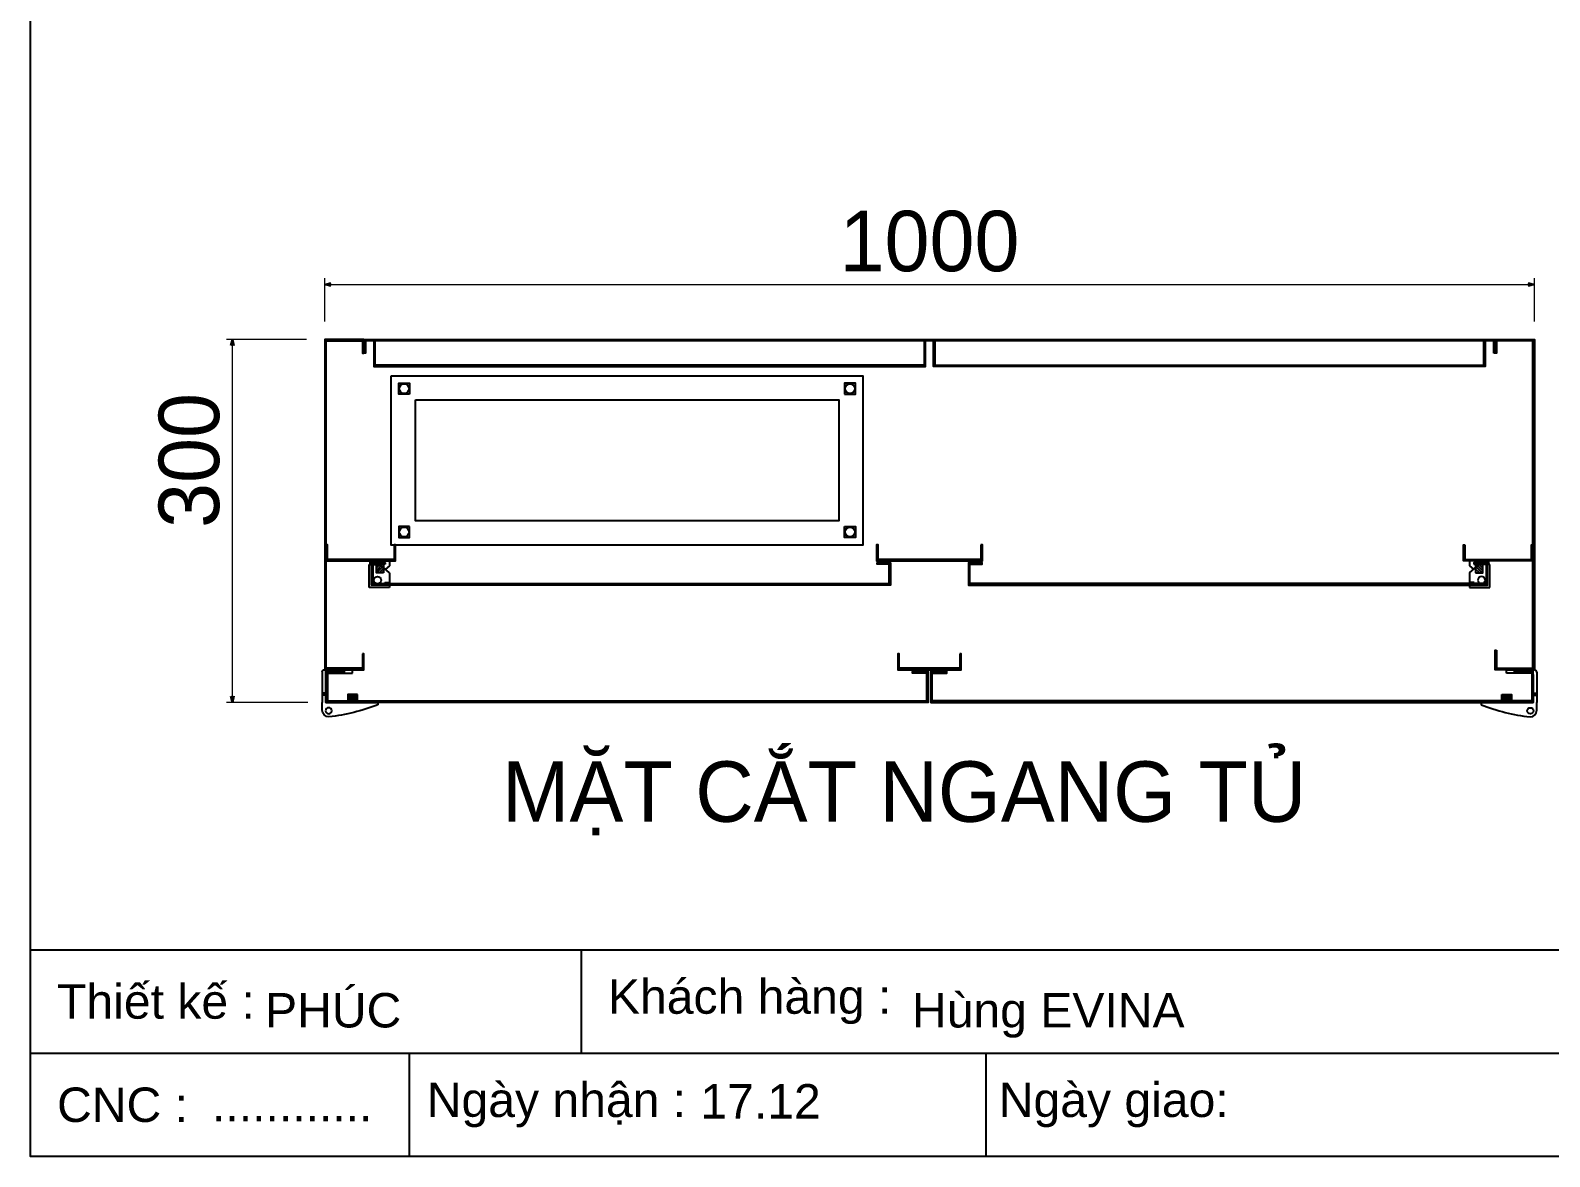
# Model space of a CAD drawing. Header units: millimetres. Extents: x 0 to 4227, y 0 to 2989.
# Drawn here: x 0 to 1256, y 0 to 931 of the extents above; entities that cross this region are included whole.
import ezdxf

# ---------------------------------------------------------------- set-up
doc = ezdxf.new("R2010")
doc.units = ezdxf.units.MM
doc.layers.add('DIM', color=253, linetype='Continuous')
doc.styles.add('Arial', font='arial.ttf')
doc.dimstyles.new('CNC', dxfattribs={"dimtxt": 50, "dimasz": 5, "dimexe": 5, "dimexo": 15, "dimgap": 10, "dimtad": 1, "dimdec": 0, "dimtxsty": 'Standard', "dimblk": 'OPEN30', "dimcen": 10, "dimclrd": 5, "dimclre": 5, "dimclrt": 3, "dimazin": 3, "dimtfac": 1, "dimtdec": 0, "dimtmove": 0, "dimatfit": 3, "dimldrblk": 'ARCHTICK', "dimlwd": 9, "dimlwe": 9})

# ---------------------------------------------------------------- blocks, each defined once
blk = doc.blocks.new('*D3')
at = {"color": 0, "linetype": 'ByBlock', "lineweight": -2}
for p, q in [((243.3, 721.2), (248.3, 722.5)), ((248.3, 719.8), (243.3, 721.2)), ((243.3, 721.2), (248.3, 721.2)), ((1238.3, 722.5), (1243.3, 721.2)), ((1243.3, 721.2), (1238.3, 719.8)), ((1243.3, 721.2), (1238.3, 721.2))]:
    blk.add_line(p, q, dxfattribs=at)
at = {"layer": 'Defpoints', "color": 0, "transparency": 16777216}
for p in [(1243.3, 721.2), (243.3, 675.6), (1243.3, 675.6)]:
    blk.add_point(p, dxfattribs=at)
at = {"layer": 'DIM', "color": 5, "lineweight": 9, "transparency": 16777216}
for p, q in [((243.3, 690.6), (243.3, 726.2)), ((248.3, 721.2), (1238.3, 721.2)), ((1243.3, 690.6), (1243.3, 726.2))]:
    blk.add_line(p, q, dxfattribs=at)
at = {"layer": 'DIM', "color": 3, "transparency": 16777216, "insert": (743.3, 756.7), "char_height": 50, "attachment_point": 5}
blk.add_mtext('1000', dxfattribs=at)
blk = doc.blocks.new('_ArchTick')
at = {"color": 0, "const_width": 0.15}
blk.add_lwpolyline([(-0.5, -0.5), (0.5, 0.5)], dxfattribs=at)
blk = doc.blocks.new('_Open30')
at = {"color": 0, "linetype": 'ByBlock', "lineweight": -2}
for p, q in [((-1, 0.27), (0, 0)), ((0, 0), (-1, -0.27)), ((0, 0), (-1, 0))]:
    blk.add_line(p, q, dxfattribs=at)
blk = doc.blocks.new('*D4')
at = {"color": 0, "linetype": 'ByBlock', "lineweight": -2}
for p, q in [((165.6, 670.6), (167, 675.6)), ((167, 675.6), (168.3, 670.6)), ((167, 675.6), (167, 670.6)), ((167, 375.6), (165.6, 380.6)), ((168.3, 380.6), (167, 375.6)), ((167, 375.6), (167, 380.6))]:
    blk.add_line(p, q, dxfattribs=at)
at = {"layer": 'Defpoints', "color": 0, "transparency": 16777216}
for p in [(167, 675.6), (243.3, 675.6), (244.3, 375.6)]:
    blk.add_point(p, dxfattribs=at)
at = {"layer": 'DIM', "color": 5, "lineweight": 9, "transparency": 16777216}
for p, q in [((228.3, 675.6), (162, 675.6)), ((167, 380.6), (167, 670.6)), ((229.3, 375.6), (162, 375.6))]:
    blk.add_line(p, q, dxfattribs=at)
at = {"layer": 'DIM', "color": 3, "transparency": 16777216, "insert": (131.4, 575.6), "char_height": 50, "attachment_point": 5, "rotation": 90}
blk.add_mtext('300', dxfattribs=at)
blk = doc.blocks.new('HL044-1.3-B')
h = blk.add_hatch()
h.set_pattern_fill('ANSI31', color=1, scale=0.3, style=0)
h.set_pattern_definition([(45, (-80982.31925, -42991.2648), (-0.673519209, 0.673519209), [])])
h.paths.add_polyline_path([(-15.5, 27), (-15.5, 24), (-9.5, 24), (-9.5, 27)])
at = {"color": 1}
for p, q in [((-22, 24), (-22, 27)), ((-22, 27), (1, 27)), ((-15.5, 24), (-15.5, 27)), ((-9.5, 24), (-9.5, 27)), ((-1, 24), (-22, 24)), ((0, 23), (0, 0)), ((3, 25), (3, 0)), ((0, 0), (-43, 0)), ((-43, 0), (-43, -2)), ((-25, 6.5), (-25, 0)), ((-25, 6.5), (-19, 5.9)), ((-25, 5.5), (-19, 4.9)), ((-25, 4.5), (-19, 3.9)), ((-25, 3.5), (-19, 2.9)), ((-25, 2.5), (-19, 1.9)), ((-25, 1.5), (-19, 0.9)), ((-25, 0.5), (-19.7, 0)), ((-19, 6.5), (-19, 0)), ((0, 7.5), (3, 7.5)), ((0, 6), (3, 6)), ((3, -6.5), (3, 0))]:
    blk.add_line(p, q, dxfattribs=at)
blk.add_lwpolyline([(-26, 6.5), (-18, 6.5), (-18, 0), (-26, 0)], close=True, dxfattribs=at)
blk.add_circle((-2.3, -7), 2.55, dxfattribs=at)
for centre, radius, start, end in [((1, 25), 2, 0, 90), ((-1, 23), 1, 0, 90), ((15.4, 147.7), 160.7, 248.6705, 263.5901), ((-2.5, -6.5), 5.5, 270, 0)]:
    blk.add_arc(centre, radius, start, end, dxfattribs=at)
blk = doc.blocks.new('HL003-2-3')
h = blk.add_hatch()
h.set_pattern_fill('ANSI31', color=2, scale=0.5, style=0)
h.set_pattern_definition([(45, (8435.407, 86016.9664), (-1.122532015, 1.122532015), [])])
h.paths.add_polyline_path([(11, 10), (5, 10), (5, 0), (11, 0)])
at = {"color": 1}
for p, q in [((0, 22), (17, 22)), ((0, 20), (0, 22)), ((0, 20), (15, 20)), ((4, 18), (0, 18)), ((0, 10), (0, 18)), ((4, 20), (4, 18)), ((15, 20), (15, 3)), ((17, 22), (17, 3)), ((0, 10), (8, 3)), ((0, 4), (3.4, 7)), ((0, 0), (0, 4)), ((16, 0), (0, 0)), ((17, 3), (8, 3)), ((16, 3), (16, 0))]:
    blk.add_line(p, q, dxfattribs=at)
at = {"color": 2}
blk.add_lwpolyline([(5, 10), (11, 10), (11, 0), (5, 0)], close=True, dxfattribs=at)
at = {"color": 1}
blk.add_circle((10, 16), 3, dxfattribs=at)
blk.add_circle((10, 16), 3, dxfattribs=at)
blk = doc.blocks.new('KHUNG CHUẨN')
at = {"color": 7}
for p, q in [((19889.25, -28535.16), (16919.25, -28535.16)), ((17239.25, -28535.16), (17239.25, -28595.16)), ((18939.25, -28595.16), (16919.25, -28595.16)), ((17139.25, -28595.16), (17139.25, -28655.16)), ((17474.25, -28595.16), (17474.25, -28655.16))]:
    blk.add_line(p, q, dxfattribs=at)
blk.add_lwpolyline([(16919.25, -26555.16), (19889.25, -26555.16), (19889.25, -28655.16), (16919.25, -28655.16)], close=True, dxfattribs=at)
at = {"color": 2, "char_height": 20, "attachment_point": 4, "style": 'Arial'}
for s, insert, width in [('  Thiết kế :', (16919.25, -28565.16), 917.6339), ('  Khách hàng :', (17239.25, -28565.16), 917.6339), ('  Ngày nhận :', (17134.02, -28625.16), 556.6509), ('  Ngày giao:', (17466.29, -28625.16), 556.6509), ('  CNC :', (16919.25, -28625.16), 917.6339)]:
    blk.add_mtext(s, dxfattribs=dict(at, insert=insert, width=width))
at = {"color": 3, "style": 'Arial'}
for tag, p in [('#01', (17055.57, -28580.1)), ('#02', (17431.39, -28580.1)), ('#03', (18030.58, -28580.1)), ('#08', (18751.7, -28580.1)), ('#10', (19064.78, -28580.1)), ('#11', (19060.3, -28625.69)), ('#12', (19806.46, -28628.91)), ('#04', (17024.77, -28634.62)), ('#05', (17308.45, -28633.02)), ('#06', (17632.65, -28633.73)), ('#07', (18002.01, -28634.74)), ('#09', (18753.85, -28632.6))]:
    blk.add_attdef(tag, p, '', height=20, dxfattribs=at)

msp = doc.modelspace()

# ---------------------------------------------------------------- linework, layer by layer
at = {"color": 7}
for points in [[(274.5, 415.8), (274.5, 403.8), (244.5, 403.8), (244.5, 674.4), (274.5, 674.4), (274.5, 664.4), (275.7, 664.4), (275.7, 664.4), (275.7, 664.4), (275.7, 675.6), (243.3, 675.6), (243.3, 402.6), (275.7, 402.6), (275.7, 415.8)], [(1209.7, 664.4), (1209.7, 674.4), (276.9, 674.4), (276.9, 664.4), (275.7, 664.4), (275.7, 675.6), (1210.9, 675.6), (1210.9, 664.4)], [(1212.1, 418.8), (1212.1, 403.8), (1242.1, 403.8), (1242.1, 674.4), (1212.1, 674.4), (1212.1, 664.4), (1210.9, 664.4), (1210.9, 664.4), (1210.9, 664.4), (1210.9, 675.6), (1243.3, 675.6), (1243.3, 402.6), (1210.9, 402.6), (1210.9, 418.8)], [(298.3, 645.6), (688.3, 645.6), (688.3, 505.6), (298.3, 505.6)], [(768.3, 415.8), (768.3, 403.8), (718.3, 403.8), (718.3, 415.8), (717.1, 415.8), (717.1, 402.6), (769.5, 402.6), (769.5, 415.8)], [(257.5, 400.3), (245.5, 400.3), (245.5, 376.8), (741.1, 376.8), (741.1, 399.8), (729.1, 399.8), (729.1, 401), (742.3, 401), (742.3, 375.6), (244.3, 375.6), (244.3, 401.5), (257.5, 401.5)], [(1229.1, 400.3), (1241.1, 400.3), (1241.1, 376.8), (745.5, 376.8), (745.5, 399.8), (757.5, 399.8), (757.5, 401), (744.3, 401), (744.3, 375.6), (1242.3, 375.6), (1242.3, 401.5), (1229.1, 401.5)]]:
    msp.add_lwpolyline(points, close=True, dxfattribs=at)
at = {"color": 1}
for points in [[(738.9, 674.4), (738.9, 654.4), (285.1, 654.4), (285.1, 674.4), (283.9, 674.4), (283.9, 653.2), (740.1, 653.2), (740.1, 674.4)], [(747.7, 674.4), (747.7, 654.4), (1201.5, 654.4), (1201.5, 674.4), (1202.7, 674.4), (1202.7, 653.2), (746.5, 653.2), (746.5, 674.4)]]:
    msp.add_lwpolyline(points, close=True, dxfattribs=at)
at = {"color": 2}
for points in [[(313.5, 630.4), (304.5, 630.4), (304.5, 639.4), (313.5, 639.4)], [(673, 630.4), (682, 630.4), (682, 639.4), (673, 639.4)], [(318.3, 625.6), (668.3, 625.6), (668.3, 525.6), (318.3, 525.6)], [(313.5, 520.9), (304.5, 520.9), (304.5, 511.9), (313.5, 511.9)], [(673, 520.9), (682, 520.9), (682, 511.9), (673, 511.9)]]:
    msp.add_lwpolyline(points, close=True, dxfattribs=at)
at = {"color": 3}
for points in [[(300.7, 505.8), (300.7, 493.8), (245.7, 493.8), (245.7, 505.8), (244.5, 505.8), (244.5, 492.6), (301.9, 492.6), (301.9, 505.8)], [(785.8, 505.8), (785.8, 493.8), (700.8, 493.8), (700.8, 505.8), (699.6, 505.8), (699.6, 492.6), (787, 492.6), (787, 505.8)], [(1185.9, 505.8), (1185.9, 493.8), (1240.9, 493.8), (1240.9, 505.8), (1242.1, 505.8), (1242.1, 492.6), (1184.7, 492.6), (1184.7, 505.8)]]:
    msp.add_lwpolyline(points, close=True, dxfattribs=at)
at = {"color": 6}
for points in [[(293.2, 489.8), (283.2, 489.8), (283.2, 473.8), (709.9, 473.8), (709.9, 489.8), (699.9, 489.8), (699.9, 491), (711.1, 491), (711.1, 472.6), (282, 472.6), (282, 491), (293.2, 491)], [(1193.4, 489.8), (1203.4, 489.8), (1203.4, 473.8), (776.7, 473.8), (776.7, 489.8), (786.7, 489.8), (786.7, 491), (775.5, 491), (775.5, 472.6), (1204.6, 472.6), (1204.6, 491), (1193.4, 491)]]:
    msp.add_lwpolyline(points, close=True, dxfattribs=at)
at = {"color": 7}
for centre in [(309, 634.9), (677.5, 634.9), (309, 516.4), (677.5, 516.4)]:
    msp.add_circle(centre, 4, dxfattribs=at)

# ---------------------------------------------------------------- block references
at = {"color": 3}
ref = msp.add_blockref('KHUNG CHUẨN', (-24077.9, 40779.3), dxfattribs=dict(at, xscale=1.42310519998864, yscale=1.42310519998864, zscale=1.42310519998864))
ref.add_attrib('#02', 'Hùng EVINA', (728.8, 106.8), dxfattribs={"color": 3, "height": 28.46, "style": 'Arial'})
ref.add_attrib('#05', '17.12', (553.9, 31.5), dxfattribs={"color": 3, "height": 28.46, "style": 'Arial'})
ref.add_attrib('#01', 'PHÚC', (194, 106.8), dxfattribs={"color": 3, "height": 28.46, "style": 'Arial'})
ref.add_attrib('#04', '............', (150.2, 29.2), dxfattribs={"color": 3, "height": 28.462, "style": 'Arial'})
at = {"color": 7, "rotation": 180}
msp.add_blockref('HL003-2-3', (297, 492.6), dxfattribs=at)
at = {"color": 7, "xscale": -1, "rotation": 180}
msp.add_blockref('HL003-2-3', (1189.6, 492.6), dxfattribs=at)
at = {"color": 7, "xscale": -1}
msp.add_blockref('HL044-1.3-B', (244.3, 375.6), dxfattribs=at)
at = {"color": 7}
msp.add_blockref('HL044-1.3-B', (1242.3, 375.6), dxfattribs=at)

# ---------------------------------------------------------------- texts
at = {"color": 2, "insert": (722.4, 296.3), "char_height": 50, "width": 1216.419, "attachment_point": 5}
msp.add_mtext('MẶT CẮT NGANG TỦ', dxfattribs=at)

# ---------------------------------------------------------------- dimensions: what is measured, and where the dimension line sits
at = {"layer": 'DIM'}
dim = msp.add_linear_dim(base=(1243.3, 721.2), p1=(243.3, 675.6), p2=(1243.3, 675.6), dimstyle='CNC', dxfattribs=at)
dim.commit()
dim.dimension.update_dxf_attribs({"geometry": '*D3', "text_midpoint": (743.3, 756.7)})
dim = msp.add_linear_dim(base=(167, 675.6), p1=(244.3, 375.6), p2=(243.3, 675.6), angle=90, dimstyle='CNC', dxfattribs=at)
dim.commit()
dim.dimension.update_dxf_attribs({"geometry": '*D4', "text_midpoint": (167, 575.6), "dimtype": 160})

doc.saveas('drawing.dxf')
